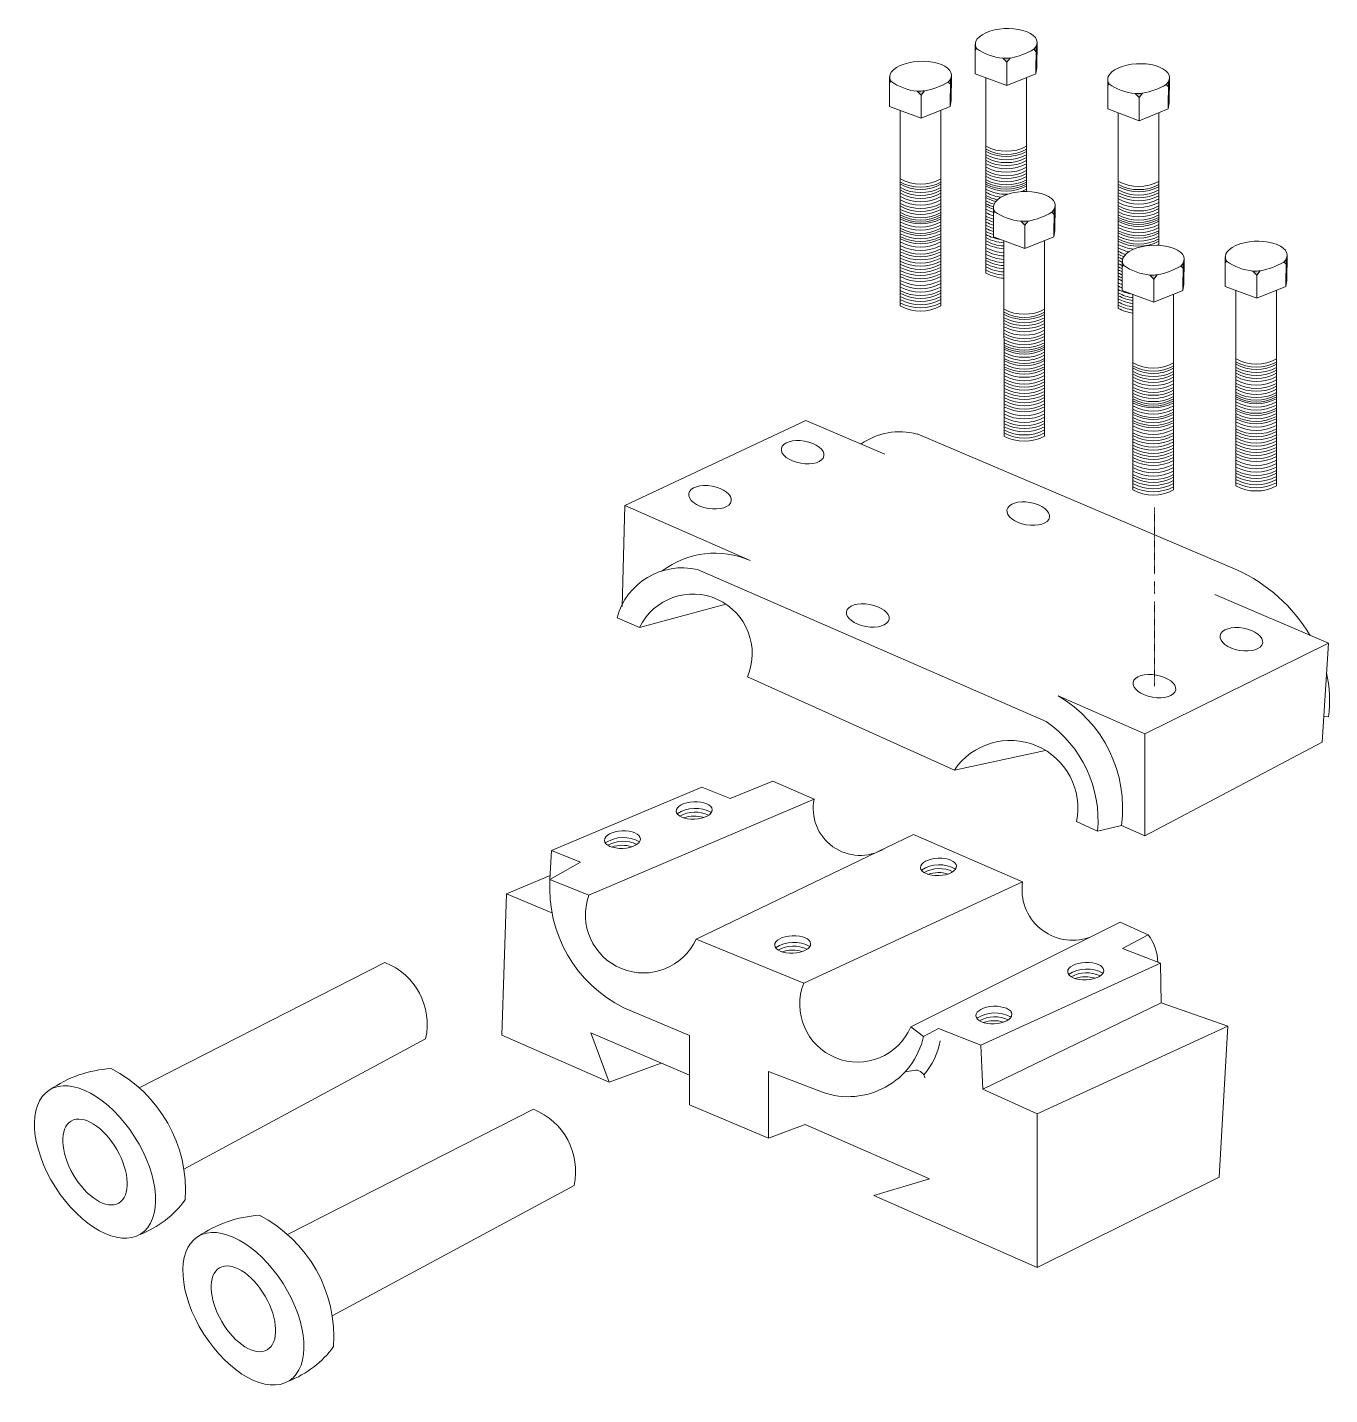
# Model space of a CAD drawing. Header units: millimetres. Extents: x -25 to 11662, y -1756 to 6167.
# Drawn here: x 4114 to 11662, y -1756 to 6167 of the extents above; entities that cross this region are included whole.
import ezdxf

# ---------------------------------------------------------------- set-up
doc = ezdxf.new("R2010")
doc.units = ezdxf.units.MM
doc.header["$LTSCALE"] = 0.08
doc.header["$MEASUREMENT"] = 0
doc.linetypes.add('CENTER', pattern=[2, 1.25, -0.25, 0.25, -0.25])

msp = doc.modelspace()

# ---------------------------------------------------------------- hatches: boundary and pattern name
at = {"lineweight": 18, "ltscale": 0.06, "true_color": 0x000000}
h = msp.add_hatch(color=18, dxfattribs=at)
h.dxf.hatch_style = 1
edge = h.paths.add_edge_path()
edge.add_ellipse((9787.1, 6073.9), major_axis=(179.2, 6.5), ratio=0.481349, start_angle=179.49689, end_angle=195.4751, ccw=False)
edge.add_line((9607.9, 6068.2), (9607.9, 6034.7))
edge.add_line((9607.9, 6034.7), (9615.2, 6044.7))
edge = h.paths.add_edge_path()
edge.add_ellipse((9787.1, 6073.9), major_axis=(179.2, 6.5), ratio=0.481349, start_angle=262.80533, end_angle=276.47592, ccw=False)
edge.add_line((9767.8, 5987.5), (9790.2, 5964.2))
edge.add_line((9790.2, 5964.2), (9810.4, 5988.9))
edge = h.paths.add_edge_path()
edge.add_ellipse((9787.1, 6073.9), major_axis=(179.2, 6.5), ratio=0.481349, start_angle=332.38279, end_angle=343.79307, ccw=False)
edge.add_line((9947.4, 6039.6), (9959.9, 6026.9))
edge.add_line((9959.9, 6026.9), (9960.1, 6056))
h = msp.add_hatch(color=18, dxfattribs=at)
h.dxf.hatch_style = 1
edge = h.paths.add_edge_path()
edge.add_line((9959.1, 5898.3), (9963.9, 5933.7))
edge.add_line((9963.9, 5933.7), (9966.4, 6078.2))
edge.add_ellipse((9787.1, 6073.9), major_axis=(179.2, 6.5), ratio=0.481349, start_angle=345.31456, end_angle=358.53389, ccw=False)
edge.add_line((9961.3, 6058.3), (9964.6, 6038.7))
edge.add_line((9964.6, 6038.7), (9963.3, 5976.4))
edge.add_line((9963.3, 5976.4), (9959.6, 5972))
edge.add_line((9959.6, 5972), (9959.1, 5898.3))
h = msp.add_hatch(color=18, dxfattribs=at)
h.dxf.hatch_style = 1
edge = h.paths.add_edge_path()
edge.add_ellipse((9290.7, 5883.9), major_axis=(179.2, 6.5), ratio=0.481349, start_angle=179.49689, end_angle=195.4751, ccw=False)
edge.add_line((9111.4, 5878.2), (9111.4, 5844.7))
edge.add_line((9111.4, 5844.7), (9118.8, 5854.6))
edge = h.paths.add_edge_path()
edge.add_ellipse((9290.7, 5883.9), major_axis=(179.2, 6.5), ratio=0.481349, start_angle=262.80533, end_angle=276.47592, ccw=False)
edge.add_line((9271.3, 5797.5), (9293.8, 5774.2))
edge.add_line((9293.8, 5774.2), (9314, 5798.9))
edge = h.paths.add_edge_path()
edge.add_ellipse((9290.7, 5883.9), major_axis=(179.2, 6.5), ratio=0.481349, start_angle=332.38279, end_angle=343.79307, ccw=False)
edge.add_line((9450.9, 5849.6), (9463.4, 5836.9))
edge.add_line((9463.4, 5836.9), (9463.6, 5866))
h = msp.add_hatch(color=18, dxfattribs=at)
h.dxf.hatch_style = 1
edge = h.paths.add_edge_path()
edge.add_line((9462.7, 5708.3), (9467.4, 5743.7))
edge.add_line((9467.4, 5743.7), (9469.9, 5888.1))
edge.add_ellipse((9290.7, 5883.9), major_axis=(179.2, 6.5), ratio=0.481349, start_angle=345.31456, end_angle=358.53389, ccw=False)
edge.add_line((9464.8, 5868.3), (9468.2, 5848.6))
edge.add_line((9468.2, 5848.6), (9466.8, 5786.4))
edge.add_line((9466.8, 5786.4), (9463.1, 5782))
edge.add_line((9463.1, 5782), (9462.7, 5708.3))
h = msp.add_hatch(color=18, dxfattribs=at)
h.dxf.hatch_style = 1
edge = h.paths.add_edge_path()
edge.add_ellipse((10554.4, 5869.7), major_axis=(179.2, 6.5), ratio=0.481349, start_angle=179.49689, end_angle=195.4751, ccw=False)
edge.add_line((10375.2, 5864), (10375.2, 5830.5))
edge.add_line((10375.2, 5830.5), (10382.5, 5840.5))
edge = h.paths.add_edge_path()
edge.add_ellipse((10554.4, 5869.7), major_axis=(179.2, 6.5), ratio=0.481349, start_angle=262.80533, end_angle=276.47592, ccw=False)
edge.add_line((10535, 5783.4), (10557.5, 5760))
edge.add_line((10557.5, 5760), (10577.7, 5784.8))
edge = h.paths.add_edge_path()
edge.add_ellipse((10554.4, 5869.7), major_axis=(179.2, 6.5), ratio=0.481349, start_angle=332.38279, end_angle=343.79307, ccw=False)
edge.add_line((10714.6, 5835.5), (10727.2, 5822.8))
edge.add_line((10727.2, 5822.8), (10727.4, 5851.9))
h = msp.add_hatch(color=18, dxfattribs=at)
h.dxf.hatch_style = 1
edge = h.paths.add_edge_path()
edge.add_line((10726.4, 5694.1), (10731.2, 5729.6))
edge.add_line((10731.2, 5729.6), (10733.6, 5874))
edge.add_ellipse((10554.4, 5869.7), major_axis=(179.2, 6.5), ratio=0.481349, start_angle=345.31456, end_angle=358.53389, ccw=False)
edge.add_line((10728.5, 5854.1), (10731.9, 5834.5))
edge.add_line((10731.9, 5834.5), (10730.6, 5772.2))
edge.add_line((10730.6, 5772.2), (10726.9, 5767.8))
edge.add_line((10726.9, 5767.8), (10726.4, 5694.1))
h = msp.add_hatch(color=18, dxfattribs=at)
h.dxf.hatch_style = 1
edge = h.paths.add_edge_path()
edge.add_ellipse((9891.8, 5129.4), major_axis=(179.2, 6.5), ratio=0.481349, start_angle=179.49689, end_angle=195.4751, ccw=False)
edge.add_line((9712.6, 5123.7), (9712.6, 5090.2))
edge.add_line((9712.6, 5090.2), (9720, 5100.1))
edge = h.paths.add_edge_path()
edge.add_ellipse((9891.8, 5129.4), major_axis=(179.2, 6.5), ratio=0.481349, start_angle=262.80533, end_angle=276.47592, ccw=False)
edge.add_line((9872.5, 5043), (9894.9, 5019.7))
edge.add_line((9894.9, 5019.7), (9915.1, 5044.4))
edge = h.paths.add_edge_path()
edge.add_ellipse((9891.8, 5129.4), major_axis=(179.2, 6.5), ratio=0.481349, start_angle=332.38279, end_angle=343.79307, ccw=False)
edge.add_line((10052.1, 5095.1), (10064.6, 5082.4))
edge.add_line((10064.6, 5082.4), (10064.8, 5111.5))
h = msp.add_hatch(color=18, dxfattribs=at)
h.dxf.hatch_style = 1
edge = h.paths.add_edge_path()
edge.add_line((10063.8, 4953.8), (10068.6, 4989.2))
edge.add_line((10068.6, 4989.2), (10071.1, 5133.6))
edge.add_ellipse((9891.8, 5129.4), major_axis=(179.2, 6.5), ratio=0.481349, start_angle=345.31456, end_angle=358.53389, ccw=False)
edge.add_line((10066, 5113.8), (10069.4, 5094.1))
edge.add_line((10069.4, 5094.1), (10068, 5031.9))
edge.add_line((10068, 5031.9), (10064.3, 5027.5))
edge.add_line((10064.3, 5027.5), (10063.8, 4953.8))
h = msp.add_hatch(color=18, dxfattribs=at)
h.dxf.hatch_style = 1
edge = h.paths.add_edge_path()
edge.add_ellipse((11236.1, 4841.1), major_axis=(179.2, 6.5), ratio=0.481349, start_angle=179.49689, end_angle=195.4751, ccw=False)
edge.add_line((11056.9, 4835.4), (11056.9, 4801.9))
edge.add_line((11056.9, 4801.9), (11064.2, 4811.9))
edge = h.paths.add_edge_path()
edge.add_ellipse((11236.1, 4841.1), major_axis=(179.2, 6.5), ratio=0.481349, start_angle=262.80533, end_angle=276.47592, ccw=False)
edge.add_line((11216.8, 4754.7), (11239.2, 4731.4))
edge.add_line((11239.2, 4731.4), (11259.4, 4756.1))
edge = h.paths.add_edge_path()
edge.add_ellipse((11236.1, 4841.1), major_axis=(179.2, 6.5), ratio=0.481349, start_angle=332.38279, end_angle=343.79307, ccw=False)
edge.add_line((11396.4, 4806.8), (11408.9, 4794.2))
edge.add_line((11408.9, 4794.2), (11409.1, 4823.2))
h = msp.add_hatch(color=18, dxfattribs=at)
h.dxf.hatch_style = 1
edge = h.paths.add_edge_path()
edge.add_line((11408.1, 4665.5), (11412.9, 4701))
edge.add_line((11412.9, 4701), (11415.4, 4845.4))
edge.add_ellipse((11236.1, 4841.1), major_axis=(179.2, 6.5), ratio=0.481349, start_angle=345.31456, end_angle=358.53389, ccw=False)
edge.add_line((11410.3, 4825.5), (11413.6, 4805.9))
edge.add_line((11413.6, 4805.9), (11412.3, 4743.6))
edge.add_line((11412.3, 4743.6), (11408.6, 4739.2))
edge.add_line((11408.6, 4739.2), (11408.1, 4665.5))
h = msp.add_hatch(color=18, dxfattribs=at)
h.dxf.hatch_style = 1
edge = h.paths.add_edge_path()
edge.add_ellipse((10639.3, 4817.8), major_axis=(179.2, 6.5), ratio=0.481349, start_angle=179.49689, end_angle=195.4751, ccw=False)
edge.add_line((10460, 4812.1), (10460, 4778.6))
edge.add_line((10460, 4778.6), (10467.4, 4788.5))
edge = h.paths.add_edge_path()
edge.add_ellipse((10639.3, 4817.8), major_axis=(179.2, 6.5), ratio=0.481349, start_angle=262.80533, end_angle=276.47592, ccw=False)
edge.add_line((10619.9, 4731.4), (10642.4, 4708.1))
edge.add_line((10642.4, 4708.1), (10662.6, 4732.8))
edge = h.paths.add_edge_path()
edge.add_ellipse((10639.3, 4817.8), major_axis=(179.2, 6.5), ratio=0.481349, start_angle=332.38279, end_angle=343.79307, ccw=False)
edge.add_line((10799.5, 4783.5), (10812, 4770.8))
edge.add_line((10812, 4770.8), (10812.2, 4799.9))
h = msp.add_hatch(color=18, dxfattribs=at)
h.dxf.hatch_style = 1
edge = h.paths.add_edge_path()
edge.add_line((10811.3, 4642.2), (10816, 4677.6))
edge.add_line((10816, 4677.6), (10818.5, 4822))
edge.add_ellipse((10639.3, 4817.8), major_axis=(179.2, 6.5), ratio=0.481349, start_angle=345.31456, end_angle=358.53389, ccw=False)
edge.add_line((10813.4, 4802.1), (10816.8, 4782.5))
edge.add_line((10816.8, 4782.5), (10815.4, 4720.2))
edge.add_line((10815.4, 4720.2), (10811.7, 4715.8))
edge.add_line((10811.7, 4715.8), (10811.3, 4642.2))

# ---------------------------------------------------------------- linework, layer by layer
at = {"lineweight": 18, "ltscale": 0.06}
for p, q in [((9607.9, 6034.7), (9607.9, 6069.7)), ((9607.9, 6034.7), (9615.2, 6044.7)), ((9607.9, 6034.7), (9607.9, 5898.3)), ((9959.6, 6027.2), (9947.4, 6039.6)), ((9960.1, 6056), (9959.1, 5898.3)), ((9964.6, 6038.7), (9961.3, 6058.3)), ((9963.3, 5976.4), (9964.6, 6038.7)), ((9963.9, 5933.7), (9966.4, 6078.2)), ((9767.8, 5987.5), (9790.2, 5964.2)), ((9790.2, 5964.2), (9810.4, 5988.9)), ((9790.2, 5964.2), (9790.2, 5829.8)), ((9958.8, 5971), (9963.3, 5976.4)), ((9111.4, 5844.7), (9111.4, 5879.7)), ((9463.6, 5866), (9462.7, 5708.3)), ((9468.2, 5848.6), (9464.8, 5868.3)), ((9467.4, 5743.7), (9469.9, 5888.1)), ((9607.9, 5898.3), (9790.2, 5829.8)), ((9790.2, 5829.8), (9959.1, 5898.3)), ((9959.1, 5898.3), (9963.9, 5933.7)), ((10375.2, 5830.5), (10375.2, 5865.5)), ((10731.2, 5729.6), (10733.6, 5874)), ((9111.4, 5844.7), (9118.8, 5854.6)), ((9111.4, 5844.7), (9111.4, 5708.3)), ((9271.3, 5797.5), (9293.8, 5774.2)), ((9293.8, 5774.2), (9314, 5798.9)), ((9463.2, 5837.2), (9450.9, 5849.6)), ((9462.3, 5781), (9466.8, 5786.4)), ((9466.8, 5786.4), (9468.2, 5848.6)), ((10375.2, 5830.5), (10382.5, 5840.5)), ((10375.2, 5830.5), (10375.2, 5694.1)), ((10557.5, 5760), (10577.7, 5784.8)), ((10726.9, 5823.1), (10714.6, 5835.5)), ((10727.4, 5851.9), (10726.4, 5694.1)), ((10731.9, 5834.5), (10728.5, 5854.1)), ((10730.6, 5772.2), (10731.9, 5834.5)), ((9111.4, 5708.3), (9293.8, 5639.8)), ((9293.8, 5774.2), (9293.8, 5639.8)), ((9293.8, 5639.8), (9462.7, 5708.3)), ((9462.7, 5708.3), (9467.4, 5743.7)), ((10535, 5783.4), (10557.5, 5760)), ((10557.5, 5760), (10557.5, 5625.7)), ((10726.1, 5766.9), (10730.6, 5772.2)), ((10726.4, 5694.1), (10731.2, 5729.6)), ((10375.2, 5694.1), (10557.5, 5625.7)), ((10557.5, 5625.7), (10726.4, 5694.1)), ((9712.6, 5090.2), (9712.6, 5125.2)), ((9712.6, 5090.2), (9720, 5100.1)), ((9712.6, 5090.2), (9712.6, 4953.8)), ((10064.4, 5082.7), (10052.1, 5095.1)), ((10064.8, 5111.5), (10063.8, 4953.8)), ((10069.4, 5094.1), (10066, 5113.8)), ((10068, 5031.9), (10069.4, 5094.1)), ((10068.6, 4989.2), (10071.1, 5133.6)), ((9872.5, 5043), (9894.9, 5019.7)), ((9894.9, 5019.7), (9915.1, 5044.4)), ((9894.9, 5019.7), (9894.9, 4885.3)), ((10063.5, 5026.5), (10068, 5031.9)), ((9712.6, 4953.8), (9894.9, 4885.3)), ((9894.9, 4885.3), (10063.8, 4953.8)), ((10063.8, 4953.8), (10068.6, 4989.2)), ((11056.9, 4801.9), (11056.9, 4836.9)), ((11412.9, 4701), (11415.4, 4845.4)), ((10460, 4778.6), (10460, 4813.6)), ((10460, 4778.6), (10467.4, 4788.5)), ((10460, 4778.6), (10460, 4642.2)), ((10811.8, 4771.1), (10799.5, 4783.5)), ((10812.2, 4799.9), (10811.3, 4642.2)), ((10816.8, 4782.5), (10813.4, 4802.1)), ((10815.4, 4720.2), (10816.8, 4782.5)), ((10816, 4677.6), (10818.5, 4822)), ((11056.9, 4801.9), (11064.2, 4811.9)), ((11056.9, 4801.9), (11056.9, 4665.5)), ((11216.8, 4754.7), (11239.2, 4731.4)), ((11239.2, 4731.4), (11259.4, 4756.1)), ((11408.6, 4794.4), (11396.4, 4806.8)), ((11409.1, 4823.2), (11408.1, 4665.5)), ((11413.6, 4805.9), (11410.3, 4825.5)), ((11412.3, 4743.6), (11413.6, 4805.9)), ((10619.9, 4731.4), (10642.4, 4708.1)), ((10642.4, 4708.1), (10662.6, 4732.8)), ((10642.4, 4708.1), (10642.4, 4573.7)), ((10810.9, 4714.9), (10815.4, 4720.2)), ((10811.3, 4642.2), (10816, 4677.6)), ((11239.2, 4731.4), (11239.2, 4597)), ((11407.8, 4738.3), (11412.3, 4743.6)), ((11408.1, 4665.5), (11412.9, 4701)), ((10460, 4642.2), (10642.4, 4573.7)), ((10642.4, 4573.7), (10811.3, 4642.2)), ((11056.9, 4665.5), (11239.2, 4597)), ((11239.2, 4597), (11408.1, 4665.5)), ((8626.5, 3888.9), (7577.5, 3395.1)), ((9084.1, 3693.9), (8626.5, 3888.9)), ((9270.1, 3810.4), (11123.7, 3023.2)), ((7577.5, 3395.1), (7561.6, 2810.5)), ((7577.5, 3395.1), (8303.1, 3076.6)), ((7997.4, 3025), (10019.1, 2143.6)), ((11654.4, 2598.4), (10995.2, 2879.4)), ((7661.8, 2690), (8162.6, 2824.4)), ((7531.3, 2746), (7661.8, 2690)), ((10590.5, 2072.6), (11654.4, 2598.4)), ((11618, 2024.3), (11654.4, 2598.4)), ((8287.2, 2403.7), (9486.5, 1862.8)), ((10088.9, 2292.8), (10590.5, 2072.6)), ((11655.4, 2171.1), (11627.4, 2172.9)), ((10590.5, 2072.6), (10590.5, 1482.6)), ((10590.5, 1482.6), (11618, 2024.3)), ((9486.5, 1862.8), (10015, 1977.2)), ((8022.4, 1764.7), (7150.6, 1397.7)), ((8188, 1697.2), (8022.4, 1764.7)), ((8433.7, 1799.3), (8188, 1697.2)), ((8674, 1695.2), (8433.7, 1799.3)), ((7368.1, 1137.3), (8674, 1695.2)), ((10316.7, 1508.4), (10194.4, 1564.1)), ((10455.4, 1541.9), (10316.7, 1508.4)), ((10455.4, 1541.9), (10590.5, 1482.6)), ((7990.1, 883.4), (9250, 1489)), ((9250, 1489), (9882, 1216.1)), ((7150.6, 1397.7), (7142.7, 1229.3)), ((7150.6, 1397.7), (7318.9, 1328.3)), ((7318.9, 1328.3), (7142.7, 1229.3)), ((7305.7, 1333.7), (7307, 1334.2)), ((6890.2, 1145), (7143.7, 1251.4)), ((7142.7, 1229.3), (7368.1, 1137.3)), ((9882, 1216.1), (8613.8, 628.8)), ((6890.2, 1145), (6864.2, 326.9)), ((7154.3, 1035.7), (6890.2, 1145)), ((9234.2, 375.5), (10448.1, 982.4)), ((10448.1, 982.4), (10610.3, 908.2)), ((7990.1, 883.4), (8613.8, 628.8)), ((10610.3, 908.2), (10461.8, 828.6)), ((10461.8, 828.6), (10680.7, 744.5)), ((4762.3, 21.2), (6186.3, 747.4)), ((10680.7, 744.5), (9640.5, 269.7)), ((10680.7, 744.5), (10685.6, 513.6)), ((7950.8, 324), (7570.4, 485.9)), ((9650.9, 14.3), (10685.6, 513.6)), ((10685.6, 513.6), (11072.1, 379.6)), ((6864.2, 326.9), (7486.4, 53.6)), ((7379.4, 339.5), (7950.8, 95.3)), ((7486.4, 53.6), (7379.4, 339.5)), ((7950.8, -76.5), (7950.8, 324)), ((9234.2, 375.5), (9308.1, 319)), ((9308.1, 319), (9393.7, 364.4)), ((9393.7, 364.4), (9640.5, 269.7)), ((9966.9, -128.3), (11072.1, 379.6)), ((11072.1, 379.6), (11021.1, -495.9)), ((6422.1, 305.9), (5020.3, -448.9)), ((9640.5, 269.7), (9650.9, 14.3)), ((7486.4, 53.6), (7786.8, 165.4)), ((8408.7, -269.5), (8408.7, 116.2)), ((8408.7, 116.2), (8723, -4.4)), ((9200.3, 113.3), (9262.2, 124.1)), ((9650.9, 14.3), (9966.9, -128.3)), ((8408.7, -269.5), (7950.8, -76.5)), ((5622.3, -829.2), (7046.3, -103)), ((9966.9, -1019.4), (9966.9, -128.3)), ((8621.9, -191.5), (8408.7, -269.5)), ((8621.9, -191.5), (8621.9, -191.5)), ((8621.9, -191.5), (9342.1, -505.5)), ((7282.1, -544.4), (5880.3, -1299.3)), ((9020.1, -601.7), (9342.1, -505.5)), ((11021.1, -495.9), (9966.9, -1019.4)), ((9020.1, -601.7), (9966.9, -1019.4))]:
    msp.add_line(p, q, dxfattribs=at)
at = {"color": 244, "linetype": 'CENTER', "lineweight": 18, "ltscale": 0.06, "true_color": 0x991b1e}
for p, q in [((10646, 2998.8), (10646, 3385)), ((10646, 2883.8), (10646, 2955.4)), ((10646, 2349.2), (10646, 2841.4))]:
    msp.add_line(p, q, dxfattribs=at)
at = {"lineweight": 18, "ltscale": 0.06}
for points in [[(9669.5, 4742.6), (9669.3, 5875.2), (9669.3, 5875.2)], [(9904.5, 5876.2), (9904.5, 5876.2), (9904.6, 5215.9)], [(9173, 4552.6), (9172.9, 5685.2), (9172.9, 5685.2)], [(9408.1, 5686.1), (9408.1, 5686.1), (9408.1, 4552.6)], [(10436.7, 4538.5), (10436.6, 5671), (10436.6, 5671)], [(10671.8, 5672), (10671.8, 5672), (10671.8, 4903.6)], [(9774.2, 3798.1), (9774.1, 4930.7), (9774.1, 4930.7)], [(10009.3, 4931.6), (10009.3, 4931.6), (10009.3, 3798.1)], [(10521.6, 3486.5), (10521.5, 4619.1), (10521.5, 4619.1)], [(10756.7, 4620), (10756.7, 4620), (10756.7, 3486.5)], [(11118.5, 3509.9), (11118.4, 4642.4), (11118.4, 4642.4)], [(11353.5, 4643.4), (11353.5, 4643.4), (11353.6, 3509.9)]]:
    msp.add_lwpolyline(points, dxfattribs=at)
for centre, radius, start, end in [((9792.5, 6285.7), 299.2, 233.66211, 265.25216), ((9722, 6437.9), 457.6, 281.14113, 299.50411), ((9296.1, 6095.7), 299.2, 233.66211, 265.25216), ((9225.5, 6247.8), 457.6, 281.14113, 299.50411), ((10559.8, 6081.5), 299.2, 233.66211, 265.25216), ((10489.3, 6233.7), 457.6, 281.14113, 299.50411), ((9787.4, 5695.7), 247.1, 241.58813, 298.41611), ((9787.4, 5664.9), 247.1, 241.58813, 298.41611), ((9787.4, 5677.6), 247.1, 241.58813, 298.41611), ((9787.4, 5646.1), 247.1, 241.58813, 298.41611), ((9787.4, 5629.9), 247.1, 241.58813, 298.41611), ((9787.4, 5612.7), 247.1, 241.58813, 298.41611), ((9787.4, 5593.8), 247.1, 241.58813, 298.41611), ((9787.4, 5573.9), 247.1, 241.58813, 298.41611), ((9787.4, 5553.9), 247.1, 241.58813, 298.41611), ((9787.4, 5537.7), 247.1, 241.58813, 298.41611), ((9291, 5505.7), 247.1, 241.58813, 298.41611), ((9291, 5487.5), 247.1, 241.58813, 298.41611), ((9291, 5474.9), 247.1, 241.58813, 298.41611), ((9291, 5456.1), 247.1, 241.58813, 298.41611), ((9786.7, 5475.7), 247.1, 241.58813, 298.41611), ((9787, 5487.2), 247.1, 241.58813, 298.41611), ((9787, 5464.8), 247.1, 241.58813, 298.41611), ((9787.4, 5519.4), 247.1, 241.58813, 298.41611), ((9787.4, 5501), 247.1, 241.58813, 298.41611), ((10554.7, 5491.5), 247.1, 241.58813, 298.41611), ((10554.7, 5473.4), 247.1, 241.58813, 298.41611), ((10554.7, 5460.7), 247.1, 241.58813, 298.41611), ((9291, 5439.9), 247.1, 241.58813, 298.41611), ((9291, 5422.6), 247.1, 241.58813, 298.41611), ((9291, 5403.8), 247.1, 241.58813, 298.41611), ((9291, 5383.9), 247.1, 241.58813, 298.41611), ((9787, 5446.3), 247.1, 241.58813, 271.8383), ((9787, 5428.2), 247.1, 241.58813, 263.14948), ((9787, 5410), 247.1, 241.58813, 258.2071), ((9787, 5397.4), 247.1, 241.58813, 255.77284), ((9787, 5378.6), 247.1, 241.58813, 253.36452), ((9787, 5446.3), 247.1, 290.43231, 298.41611), ((10554.7, 5442), 247.1, 241.58813, 298.41611), ((10554.7, 5425.8), 247.1, 241.58813, 298.41611), ((10554.7, 5408.5), 247.1, 241.58813, 298.41611), ((10554.7, 5389.7), 247.1, 241.58813, 298.41611), ((10554.7, 5369.7), 247.1, 241.58813, 298.41611), ((9290.5, 5297.2), 247.1, 241.58813, 298.41611), ((9291, 5363.9), 247.1, 241.58813, 298.41611), ((9291, 5347.7), 247.1, 241.58813, 298.41611), ((9291, 5329.4), 247.1, 241.58813, 298.41611), ((9291, 5311), 247.1, 241.58813, 298.41611), ((9787, 5362.4), 247.1, 241.58813, 252.49799), ((9787, 5349.3), 247.1, 241.58813, 252.86115), ((9787, 5330.4), 247.1, 241.58813, 253.15651), ((9787, 5310.5), 247.1, 241.58813, 252.48451), ((9787, 5290.5), 247.1, 241.58813, 252.48416), ((9897.2, 5341.2), 299.2, 233.66211, 265.25216), ((9826.7, 5493.3), 457.6, 281.14113, 299.50411), ((10554.7, 5349.8), 247.1, 241.58813, 298.41611), ((10554.7, 5333.6), 247.1, 241.58813, 298.41611), ((10554.7, 5315.3), 247.1, 241.58813, 298.41611), ((10554.7, 5296.8), 247.1, 241.58813, 298.41611), ((9290.2, 5285.6), 247.1, 241.58813, 298.41611), ((9290.5, 5274.7), 247.1, 241.58813, 298.41611), ((9290.5, 5256.3), 247.1, 241.58813, 298.41611), ((9290.5, 5238.2), 247.1, 241.58813, 298.41611), ((9290.5, 5220), 247.1, 241.58813, 298.41611), ((9787, 5274.3), 247.1, 241.58813, 252.48387), ((9787, 5256), 247.1, 241.58813, 252.48354), ((9787, 5237.6), 247.1, 241.58813, 252.48321), ((9787, 5219.4), 247.1, 241.58813, 252.48289), ((9787, 5274.3), 247.1, 290.32871, 290.54481), ((10554, 5271.5), 247.1, 241.58813, 298.41611), ((10554.3, 5283), 247.1, 241.58813, 298.41611), ((10554.3, 5260.6), 247.1, 241.58813, 298.41611), ((10554.3, 5242.2), 247.1, 241.58813, 298.41611), ((10554.3, 5224), 247.1, 241.58813, 298.41611), ((9290.5, 5207.3), 247.1, 241.58813, 298.41611), ((9290.5, 5159.2), 247.1, 241.58813, 298.41611), ((9290.5, 5140.4), 247.1, 241.58813, 298.41611), ((9290.5, 5188.6), 247.1, 241.58813, 298.41611), ((9290.5, 5172.4), 247.1, 241.58813, 298.41611), ((9787, 5201.3), 247.1, 241.58813, 252.48257), ((9787, 5183.1), 247.1, 241.58813, 262.32838), ((9787, 5165.5), 247.1, 241.58813, 267.00142), ((9787, 5146.7), 247.1, 241.58813, 266.99944), ((9787, 5130.5), 247.1, 241.58813, 266.99957), ((10554.3, 5205.9), 247.1, 241.58813, 298.41611), ((10554.3, 5193.2), 247.1, 241.58813, 298.41611), ((10554.3, 5174.4), 247.1, 241.58813, 298.41611), ((10554.3, 5158.2), 247.1, 241.58813, 298.41611), ((10554.3, 5145.1), 247.1, 241.58813, 298.41611), ((9290.5, 5120.5), 247.1, 241.58813, 298.41611), ((9290.5, 5100.5), 247.1, 241.58813, 298.41611), ((9290.5, 5084.3), 247.1, 241.58813, 298.41611), ((9290.5, 5066), 247.1, 241.58813, 298.41611), ((9787, 5107.9), 247.1, 241.58813, 266.99974), ((9787, 5089.1), 247.1, 241.58813, 266.99989), ((9787, 5069.2), 247.1, 241.58813, 267.00004), ((10554.3, 5126.3), 247.1, 241.58813, 263.09947), ((10554.3, 5106.3), 247.1, 241.58813, 256.48811), ((10554.3, 5086.4), 247.1, 241.58813, 252.08146), ((10554.3, 5070.2), 247.1, 241.58813, 249.5846), ((10554.3, 5051.9), 247.1, 241.58813, 247.89038), ((10554.3, 5126.3), 247.1, 295.93324, 298.41611), ((9290.5, 5047.6), 247.1, 241.58813, 298.41611), ((9290.5, 4993.1), 247.1, 241.58813, 298.41611), ((9290.5, 5029.4), 247.1, 241.58813, 298.41611), ((9290.5, 5011.3), 247.1, 241.58813, 298.41611), ((9290.5, 4975.5), 247.1, 241.58813, 298.41611), ((9787, 5049.2), 247.1, 241.58813, 267.0002), ((9787, 5033), 247.1, 241.58813, 267.00032), ((9787, 5014.7), 247.1, 241.58813, 267.00046), ((9787, 4996.3), 247.1, 241.58813, 267.00061), ((9787, 4978.1), 247.1, 241.58813, 267.00075), ((10554.3, 5033.4), 247.1, 241.58813, 247.78419), ((10554.3, 5015.3), 247.1, 241.58813, 247.58295), ((10554.3, 4997.1), 247.1, 241.58813, 247.5823), ((10554.3, 4979), 247.1, 241.58813, 247.58559), ((10644.7, 5029.5), 299.2, 233.66211, 265.25216), ((10574.2, 5181.7), 457.6, 281.14113, 299.50411), ((11241.5, 5052.9), 299.2, 233.66211, 265.25216), ((11171, 5205.1), 457.6, 281.14113, 299.50411), ((9290.5, 4956.7), 247.1, 241.58813, 298.41611), ((9290.5, 4940.5), 247.1, 241.58813, 298.41611), ((9290.5, 4917.9), 247.1, 241.58813, 298.41611), ((9290.5, 4899.1), 247.1, 241.58813, 298.41611), ((9787, 4960), 247.1, 241.58813, 267.00089), ((10554.3, 4961.3), 247.1, 241.58813, 247.58017), ((10554.3, 4942.6), 247.1, 241.58813, 247.57753), ((10554.3, 4926.4), 247.1, 241.58813, 247.57723), ((10554.3, 4903.8), 247.1, 241.58813, 247.57682), ((9290.5, 4879.1), 247.1, 241.58813, 298.41611), ((9290.6, 4859.2), 247.1, 241.58813, 298.41611), ((9290.6, 4843), 247.1, 241.58813, 298.41611), ((9290.6, 4824.7), 247.1, 241.58813, 298.41611), ((10554.3, 4885), 247.1, 241.58813, 247.57647), ((10554.3, 4865), 247.1, 241.58813, 261.36096), ((10554.3, 4845), 247.1, 241.58813, 262.37207), ((10554.3, 4828.9), 247.1, 241.58813, 262.37219), ((9290.6, 4806.2), 247.1, 241.58813, 298.41611), ((9290.6, 4788.1), 247.1, 241.58813, 298.41611), ((9290.6, 4770), 247.1, 241.58813, 298.41611), ((9892.2, 4751.2), 247.1, 241.58813, 298.41611), ((10554.3, 4810.5), 247.1, 241.58813, 262.37233), ((10554.3, 4792.1), 247.1, 241.58813, 262.37248), ((10554.3, 4774), 247.1, 241.58813, 262.37262), ((10554.3, 4755.8), 247.1, 241.58813, 262.37276), ((9892.2, 4733), 247.1, 241.58813, 298.41611), ((9892.1, 4720.4), 247.1, 241.58813, 298.41611), ((9892.1, 4701.6), 247.1, 241.58813, 298.41611), ((9892.1, 4685.4), 247.1, 241.58813, 298.41611), ((9892.1, 4668.1), 247.1, 241.58813, 298.41611), ((9892.1, 4649.3), 247.1, 241.58813, 298.41611), ((9892.1, 4629.4), 247.1, 241.58813, 298.41611), ((9892.1, 4609.4), 247.1, 241.58813, 298.41611), ((9892.1, 4593.2), 247.1, 241.58813, 298.41611), ((9891.4, 4531.1), 247.1, 241.58813, 298.41611), ((9891.7, 4542.7), 247.1, 241.58813, 298.41611), ((9891.7, 4520.2), 247.1, 241.58813, 298.41611), ((9891.7, 4501.8), 247.1, 241.58813, 298.41611), ((9892.2, 4574.9), 247.1, 241.58813, 298.41611), ((9892.2, 4556.5), 247.1, 241.58813, 298.41611), ((9891.7, 4483.7), 247.1, 241.58813, 298.41611), ((9891.7, 4465.5), 247.1, 241.58813, 298.41611), ((9891.7, 4452.8), 247.1, 241.58813, 298.41611), ((9891.7, 4434.1), 247.1, 241.58813, 298.41611), ((9891.7, 4417.9), 247.1, 241.58813, 298.41611), ((10639.6, 4439.6), 247.1, 241.58813, 298.41611), ((10639.6, 4421.4), 247.1, 241.58813, 298.41611), ((11236.4, 4462.9), 247.1, 241.58813, 298.41611), ((11236.4, 4444.8), 247.1, 241.58813, 298.41611), ((11236.4, 4432.1), 247.1, 241.58813, 298.41611), ((9891.7, 4404.7), 247.1, 241.58813, 298.41611), ((9891.7, 4385.9), 247.1, 241.58813, 298.41611), ((9891.7, 4366), 247.1, 241.58813, 298.41611), ((9891.7, 4346), 247.1, 241.58813, 298.41611), ((10639.6, 4408.8), 247.1, 241.58813, 298.41611), ((10639.6, 4390), 247.1, 241.58813, 298.41611), ((10639.6, 4373.8), 247.1, 241.58813, 298.41611), ((10639.6, 4356.5), 247.1, 241.58813, 298.41611), ((10639.6, 4337.7), 247.1, 241.58813, 298.41611), ((11236.4, 4413.3), 247.1, 241.58813, 298.41611), ((11236.4, 4397.1), 247.1, 241.58813, 298.41611), ((11236.4, 4379.9), 247.1, 241.58813, 298.41611), ((11236.4, 4361.1), 247.1, 241.58813, 298.41611), ((11236.4, 4341.1), 247.1, 241.58813, 298.41611), ((9891.7, 4329.8), 247.1, 241.58813, 298.41611), ((9891.7, 4311.5), 247.1, 241.58813, 298.41611), ((9891.7, 4293.1), 247.1, 241.58813, 298.41611), ((9891.7, 4274.9), 247.1, 241.58813, 298.41611), ((10639.6, 4317.7), 247.1, 241.58813, 298.41611), ((10639.6, 4297.8), 247.1, 241.58813, 298.41611), ((10639.6, 4281.6), 247.1, 241.58813, 298.41611), ((10639.6, 4263.3), 247.1, 241.58813, 298.41611), ((11236.4, 4321.1), 247.1, 241.58813, 298.41611), ((11236.4, 4305), 247.1, 241.58813, 298.41611), ((11236.4, 4286.6), 247.1, 241.58813, 298.41611), ((11236.4, 4268.2), 247.1, 241.58813, 298.41611), ((9891.7, 4256.8), 247.1, 241.58813, 298.41611), ((9891.7, 4238.6), 247.1, 241.58813, 298.41611), ((9891.7, 4221), 247.1, 241.58813, 298.41611), ((9891.7, 4202.2), 247.1, 241.58813, 298.41611), ((9891.7, 4186), 247.1, 241.58813, 298.41611), ((10638.9, 4219.5), 247.1, 241.58813, 298.41611), ((10639.1, 4231.1), 247.1, 241.58813, 298.41611), ((10639.1, 4208.6), 247.1, 241.58813, 298.41611), ((10639.1, 4190.2), 247.1, 241.58813, 298.41611), ((10639.6, 4244.9), 247.1, 241.58813, 298.41611), ((11235.7, 4242.9), 247.1, 241.58813, 298.41611), ((11236, 4254.4), 247.1, 241.58813, 298.41611), ((11236, 4232), 247.1, 241.58813, 298.41611), ((11236, 4213.5), 247.1, 241.58813, 298.41611), ((11236, 4195.4), 247.1, 241.58813, 298.41611), ((9891.7, 4163.4), 247.1, 241.58813, 298.41611), ((9891.7, 4144.6), 247.1, 241.58813, 298.41611), ((9891.7, 4124.6), 247.1, 241.58813, 298.41611), ((9891.7, 4104.7), 247.1, 241.58813, 298.41611), ((10639.1, 4141.2), 247.1, 241.58813, 298.41611), ((10639.1, 4172), 247.1, 241.58813, 298.41611), ((10639.1, 4153.9), 247.1, 241.58813, 298.41611), ((10639.1, 4122.5), 247.1, 241.58813, 298.41611), ((10639.1, 4106.3), 247.1, 241.58813, 298.41611), ((11236, 4177.3), 247.1, 241.58813, 298.41611), ((11236, 4164.6), 247.1, 241.58813, 298.41611), ((11236, 4145.8), 247.1, 241.58813, 298.41611), ((11236, 4129.6), 247.1, 241.58813, 298.41611), ((11236, 4116.5), 247.1, 241.58813, 298.41611), ((9170.9, 3430.3), 392.8, 75.36116, 124.86704), ((9891.7, 4088.5), 247.1, 241.58813, 298.41611), ((9891.7, 4070.2), 247.1, 241.58813, 298.41611), ((9891.7, 4051.7), 247.1, 241.58813, 298.41611), ((9891.7, 4033.6), 247.1, 241.58813, 298.41611), ((10639.1, 4093.1), 247.1, 241.58813, 298.41611), ((10639.1, 4074.3), 247.1, 241.58813, 298.41611), ((10639.1, 4054.3), 247.1, 241.58813, 298.41611), ((10639.1, 4034.4), 247.1, 241.58813, 298.41611), ((11236, 4097.6), 247.1, 241.58813, 298.41611), ((11236, 4077.7), 247.1, 241.58813, 298.41611), ((11236, 4057.7), 247.1, 241.58813, 298.41611), ((11236, 4041.6), 247.1, 241.58813, 298.41611), ((11236, 4023.2), 247.1, 241.58813, 298.41611), ((9891.7, 4015.5), 247.1, 241.58813, 298.41611), ((10639.1, 4018.2), 247.1, 241.58813, 298.41611), ((10639.1, 3999.9), 247.1, 241.58813, 298.41611), ((10639.1, 3981.4), 247.1, 241.58813, 298.41611), ((10639.1, 3963.3), 247.1, 241.58813, 298.41611), ((10639.1, 3945.2), 247.1, 241.58813, 298.41611), ((11236, 4004.8), 247.1, 241.58813, 298.41611), ((11236, 3986.7), 247.1, 241.58813, 298.41611), ((11236, 3968.5), 247.1, 241.58813, 298.41611), ((11236, 3950.3), 247.1, 241.58813, 298.41611), ((10639.1, 3927), 247.1, 241.58813, 298.41611), ((10639.1, 3909.4), 247.1, 241.58813, 298.41611), ((10639.1, 3890.6), 247.1, 241.58813, 298.41611), ((10639.1, 3874.4), 247.1, 241.58813, 298.41611), ((11236, 3932.7), 247.1, 241.58813, 298.41611), ((11236, 3913.9), 247.1, 241.58813, 298.41611), ((11236, 3897.8), 247.1, 241.58813, 298.41611), ((11236, 3875.2), 247.1, 241.58813, 298.41611), ((10639.1, 3851.8), 247.1, 241.58813, 298.41611), ((10639.1, 3833), 247.1, 241.58813, 298.41611), ((10639.2, 3813), 247.1, 241.58813, 298.41611), ((10639.2, 3793.1), 247.1, 241.58813, 298.41611), ((11236, 3856.3), 247.1, 241.58813, 298.41611), ((11236, 3836.4), 247.1, 241.58813, 298.41611), ((11236, 3816.4), 247.1, 241.58813, 298.41611), ((11236, 3800.2), 247.1, 241.58813, 298.41611), ((10639.2, 3776.9), 247.1, 241.58813, 298.41611), ((10639.2, 3758.6), 247.1, 241.58813, 298.41611), ((10639.2, 3740.1), 247.1, 241.58813, 298.41611), ((10639.2, 3722), 247.1, 241.58813, 298.41611), ((10639.2, 3703.9), 247.1, 241.58813, 298.41611), ((11236, 3781.9), 247.1, 241.58813, 298.41611), ((11236, 3763.5), 247.1, 241.58813, 298.41611), ((11236, 3745.3), 247.1, 241.58813, 298.41611), ((11236, 3727.2), 247.1, 241.58813, 298.41611), ((8098.8, 2613.7), 506, 66.19862, 127.13764), ((7910.1, 2641.9), 392.9, 77.15785, 164.64352), ((10727.7, 2153.1), 955.9, 30.87775, 65.52526), ((7970.8, 2538.8), 344, 336.8831, 153.93249), ((10934.8, 2265.8), 726.8, 352.51119, 12.82037), ((9707.4, 1641.7), 754.6, 352.3982, 59.63251), ((9624.1, 1571.2), 695.4, 354.81474, 55.39118), ((9810.7, 1643), 391.7, 348.37634, 145.87525), ((8939.8, 1639.9), 271.5, 168.24372, 300.87719), ((7984.2, 1449.2), 192, 60.75076, 123.08896), ((7983.2, 1441.3), 178.2, 63.76153, 119.71248), ((7978.7, 1409.5), 186.8, 72.6924, 109.17236), ((7568, 1280), 192, 60.75076, 123.08896), ((7566.9, 1272), 178.2, 63.76153, 119.71248), ((7562.5, 1240.3), 186.8, 72.6924, 109.17236), ((9400.2, 1121.9), 192, 60.75076, 123.08896), ((9399.2, 1113.9), 178.2, 63.76153, 119.71248), ((9394.7, 1082.2), 186.8, 72.6924, 109.17236), ((7914.5, 1178.6), 773.5, 176.2392, 243.58541), ((10172.2, 1170.4), 293.8, 171.05408, 288.94763), ((7684.5, 1023.4), 336.2, 160.20451, 335.38354), ((10388.7, 742.1), 276.9, 1.69481, 36.84536), ((8554.9, 672.6), 192, 60.75076, 123.08896), ((8553.8, 664.7), 178.2, 63.76153, 119.71248), ((8549.3, 632.9), 186.8, 72.6924, 109.17236), ((6046.8, 389.2), 384.4, 347.48896, 68.72594), ((10253.3, 518.1), 192, 60.75076, 123.08896), ((10252.3, 510.2), 178.2, 63.76153, 119.71248), ((10247.8, 478.4), 186.8, 72.6924, 109.17236), ((8925.4, 505.7), 335.1, 158.44153, 337.14652), ((9721.2, 263.6), 192, 60.75076, 123.08896), ((9720.1, 255.6), 178.2, 63.76153, 119.71248), ((9715.6, 223.9), 186.8, 72.6924, 109.17236), ((8871.8, 417.5), 447.3, 250.57916, 347.28364), ((9019, 359.8), 391, 317.78067, 350.39529), ((4639.9, -558.7), 693, 93.42208, 124.90121), ((4235.9, -573.6), 794.3, 356.07643, 62.83605), ((9261.7, 69.9), 54.2, 9.41801, 89.48095), ((6906.9, -461.2), 384.4, 347.48896, 68.72594), ((4557.4, -283.3), 583.6, 291.10806, 323.7998), ((5499.9, -1409), 693, 93.42208, 124.90121), ((5095.9, -1424), 794.3, 356.07643, 62.83605), ((5417.4, -1133.6), 583.6, 291.10806, 323.7998)]:
    msp.add_arc(centre, radius, start, end, dxfattribs=at)
for centre, start_param, end_param in [((9787.1, 6073.9), 5.801174, 9.694869), ((9290.7, 5883.9), 5.801174, 9.694869), ((9787.1, 6073.9), 4.586818, 4.825415), ((10554.4, 5869.7), 5.801174, 9.694869), ((9290.7, 5883.9), 4.586818, 4.825415), ((10554.4, 5869.7), 4.586818, 4.825415), ((9891.8, 5129.4), 5.801174, 9.694869), ((9891.8, 5129.4), 4.586818, 4.825415), ((11236.1, 4841.1), 5.801174, 9.694869), ((10639.3, 4817.8), 5.801174, 9.694869), ((11236.1, 4841.1), 4.586818, 4.825415), ((10639.3, 4817.8), 4.586818, 4.825415)]:
    msp.add_ellipse(centre, major_axis=(179.2, 6.5), ratio=0.481349, start_param=start_param, end_param=end_param, dxfattribs=at)
for centre, major_axis, ratio in [((8607.3, 3704.9), (123.3, -21.7), 0.521367), ((8070.5, 3443.9), (123.3, -21.7), 0.521367), ((9914.8, 3349.2), (123.3, -21.7), 0.521367), ((8984.6, 2758.8), (123.3, -21.7), 0.521367), ((11150.2, 2621), (123.3, -21.7), 0.521367), ((10646, 2349.2), (123.3, -21.7), 0.521367), ((7978.7, 1629), (-104.3, -4.4), 0.485606), ((7562.4, 1459.8), (-104.3, -4.4), 0.485606), ((9394.6, 1301.7), (-104.3, -4.4), 0.485606), ((8549.3, 852.4), (-104.3, -4.4), 0.485606), ((10247.7, 697.9), (-104.3, -4.4), 0.485606), ((9715.6, 443.4), (-104.3, -4.4), 0.485606), ((4505.8, -408.5), (-265.5, 416.9), 0.550712), ((4505.8, -408.5), (138.1, -237.6), 0.529746), ((5365.8, -1258.8), (-265.5, 416.9), 0.550712), ((5365.8, -1258.8), (138.1, -237.6), 0.529746)]:
    msp.add_ellipse(centre, major_axis=major_axis, ratio=ratio, dxfattribs=at)

doc.saveas('drawing.dxf')
